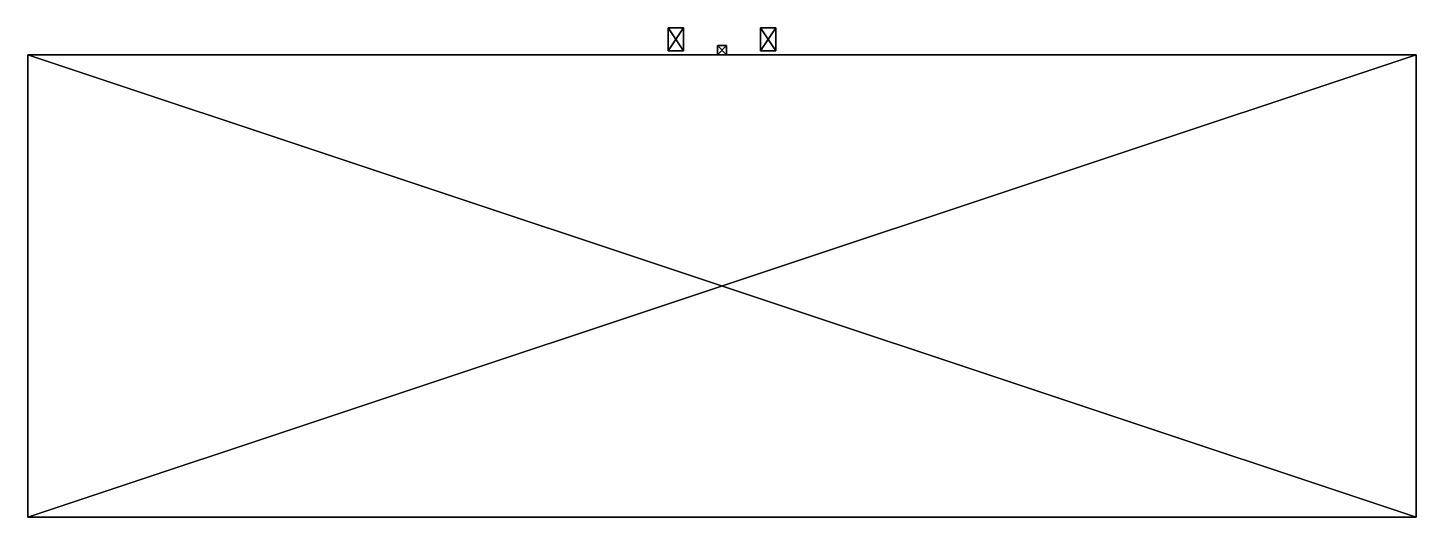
# Model space of a CAD drawing. Header units: metres. Extents: x -0.9 to 0.9, y -0.32 to 0.32.
import ezdxf

# ---------------------------------------------------------------- set-up
doc = ezdxf.new("R2010")
doc.units = ezdxf.units.M
doc.layers.add('XARCH', color=2, linetype='Continuous')

msp = doc.modelspace()

# ---------------------------------------------------------------- linework, layer by layer
at = {"layer": 'XARCH'}
for points in [[(-0.07, 0.2875, 1.3), (-0.07, 0.3175, 1.3), (-0.07, 0.2875, 0.9)], [(-0.07, 0.2875, 0.9), (-0.07, 0.3175, 1.3), (-0.07, 0.3175, 0.9)], [(-0.07, 0.3175, 0.9), (-0.05, 0.2875, 0.9), (-0.07, 0.2875, 0.9)], [(-0.07, 0.2875, 1.3), (-0.05, 0.3175, 1.3), (-0.07, 0.3175, 1.3)], [(-0.05, 0.2875, 1.3), (-0.05, 0.3175, 1.3), (-0.07, 0.2875, 1.3)], [(-0.07, 0.3175, 1.3), (-0.05, 0.3175, 1.3), (-0.07, 0.3175, 0.9)], [(-0.05, 0.3175, 0.9), (-0.05, 0.2875, 0.9), (-0.07, 0.3175, 0.9)], [(-0.07, 0.3175, 0.9), (-0.05, 0.3175, 1.3), (-0.05, 0.3175, 0.9)], [(-0.05, 0.3175, 0.9), (-0.05, 0.2875, 1.3), (-0.05, 0.2875, 0.9)], [(-0.05, 0.3175, 1.3), (-0.05, 0.2875, 1.3), (-0.05, 0.3175, 0.9)], [(0.05, 0.2875, 1.3), (0.05, 0.3175, 1.3), (0.05, 0.2875, 0.9)], [(0.05, 0.2875, 0.9), (0.05, 0.3175, 1.3), (0.05, 0.3175, 0.9)], [(0.05, 0.3175, 0.9), (0.07, 0.2875, 0.9), (0.05, 0.2875, 0.9)], [(0.05, 0.2875, 1.3), (0.07, 0.3175, 1.3), (0.05, 0.3175, 1.3)], [(0.07, 0.2875, 1.3), (0.07, 0.3175, 1.3), (0.05, 0.2875, 1.3)], [(0.05, 0.3175, 1.3), (0.07, 0.3175, 1.3), (0.05, 0.3175, 0.9)], [(0.07, 0.3175, 0.9), (0.07, 0.2875, 0.9), (0.05, 0.3175, 0.9)], [(0.05, 0.3175, 0.9), (0.07, 0.3175, 1.3), (0.07, 0.3175, 0.9)], [(0.07, 0.3175, 0.9), (0.07, 0.2875, 1.3), (0.07, 0.2875, 0.9)], [(0.07, 0.3175, 1.3), (0.07, 0.2875, 1.3), (0.07, 0.3175, 0.9)], [(-0.006, 0.2825, 2.1), (-0.006, 0.2945, 2.1), (-0.006, 0.2825, 0.1)], [(-0.006, 0.2825, 0.1), (-0.006, 0.2945, 2.1), (-0.006, 0.2945, 0.1)], [(-0.006, 0.2945, 0.1), (0.006, 0.2825, 0.1), (-0.006, 0.2825, 0.1)], [(-0.006, 0.2825, 2.1), (0.006, 0.2945, 2.1), (-0.006, 0.2945, 2.1)], [(0.006, 0.2825, 2.1), (0.006, 0.2945, 2.1), (-0.006, 0.2825, 2.1)], [(-0.006, 0.2945, 2.1), (0.006, 0.2945, 2.1), (-0.006, 0.2945, 0.1)], [(0.006, 0.2945, 0.1), (0.006, 0.2825, 0.1), (-0.006, 0.2945, 0.1)], [(-0.006, 0.2945, 0.1), (0.006, 0.2945, 2.1), (0.006, 0.2945, 0.1)], [(0.006, 0.2945, 0.1), (0.006, 0.2825, 2.1), (0.006, 0.2825, 0.1)], [(0.006, 0.2945, 2.1), (0.006, 0.2825, 2.1), (0.006, 0.2945, 0.1)], [(-0.9, -0.3175, 2.2), (-0.9, 0.2825, 2.2), (-0.9, -0.3175)], [(-0.9, -0.3175), (-0.9, 0.2825, 2.2), (-0.9, 0.2825)], [(-0.9, 0.2825), (0.9, -0.3175), (-0.9, -0.3175)], [(-0.9, -0.3175, 2.2), (0.9, 0.2825, 2.2), (-0.9, 0.2825, 2.2)], [(0.9, -0.3175, 2.2), (0.9, 0.2825, 2.2), (-0.9, -0.3175, 2.2)], [(-0.9, 0.2825, 2.2), (0.9, 0.2825, 2.2), (-0.9, 0.2825)], [(0.9, 0.2825), (0.9, -0.3175), (-0.9, 0.2825)], [(-0.9, 0.2825), (0.9, 0.2825, 2.2), (0.9, 0.2825)], [(-0.9, -0.3175, 0.06), (-0.9, 0.2825, 0.06), (-0.9, -0.3175)], [(-0.9, -0.3175), (-0.9, 0.2825, 0.06), (-0.9, 0.2825)], [(-0.9, 0.2825), (0.9, -0.3175), (-0.9, -0.3175)], [(-0.9, -0.3175, 0.06), (0.9, 0.2825, 0.06), (-0.9, 0.2825, 0.06)], [(0.9, -0.3175, 0.06), (0.9, 0.2825, 0.06), (-0.9, -0.3175, 0.06)], [(-0.9, 0.2825, 0.06), (0.9, 0.2825, 0.06), (-0.9, 0.2825)], [(0.9, 0.2825), (0.9, -0.3175), (-0.9, 0.2825)], [(-0.9, 0.2825), (0.9, 0.2825, 0.06), (0.9, 0.2825)], [(-0.05, 0.2875, 0.9), (-0.07, 0.2875, 1.3), (-0.07, 0.2875, 0.9)], [(-0.05, 0.2875, 1.3), (-0.07, 0.2875, 1.3), (-0.05, 0.2875, 0.9)], [(0.006, 0.2825, 0.1), (-0.006, 0.2825, 2.1), (-0.006, 0.2825, 0.1)], [(0.006, 0.2825, 2.1), (-0.006, 0.2825, 2.1), (0.006, 0.2825, 0.1)], [(0.07, 0.2875, 0.9), (0.05, 0.2875, 1.3), (0.05, 0.2875, 0.9)], [(0.07, 0.2875, 1.3), (0.05, 0.2875, 1.3), (0.07, 0.2875, 0.9)], [(0.9, 0.2825), (0.9, -0.3175, 2.2), (0.9, -0.3175)], [(0.9, 0.2825, 2.2), (0.9, -0.3175, 2.2), (0.9, 0.2825)], [(0.9, 0.2825), (0.9, -0.3175, 0.06), (0.9, -0.3175)], [(0.9, 0.2825, 0.06), (0.9, -0.3175, 0.06), (0.9, 0.2825)], [(0.9, -0.3175), (-0.9, -0.3175, 2.2), (-0.9, -0.3175)], [(0.9, -0.3175, 2.2), (-0.9, -0.3175, 2.2), (0.9, -0.3175)], [(0.9, -0.3175), (-0.9, -0.3175, 0.06), (-0.9, -0.3175)], [(0.9, -0.3175, 0.06), (-0.9, -0.3175, 0.06), (0.9, -0.3175)]]:
    msp.add_3dface(points, dxfattribs=at)

doc.saveas('drawing.dxf')
